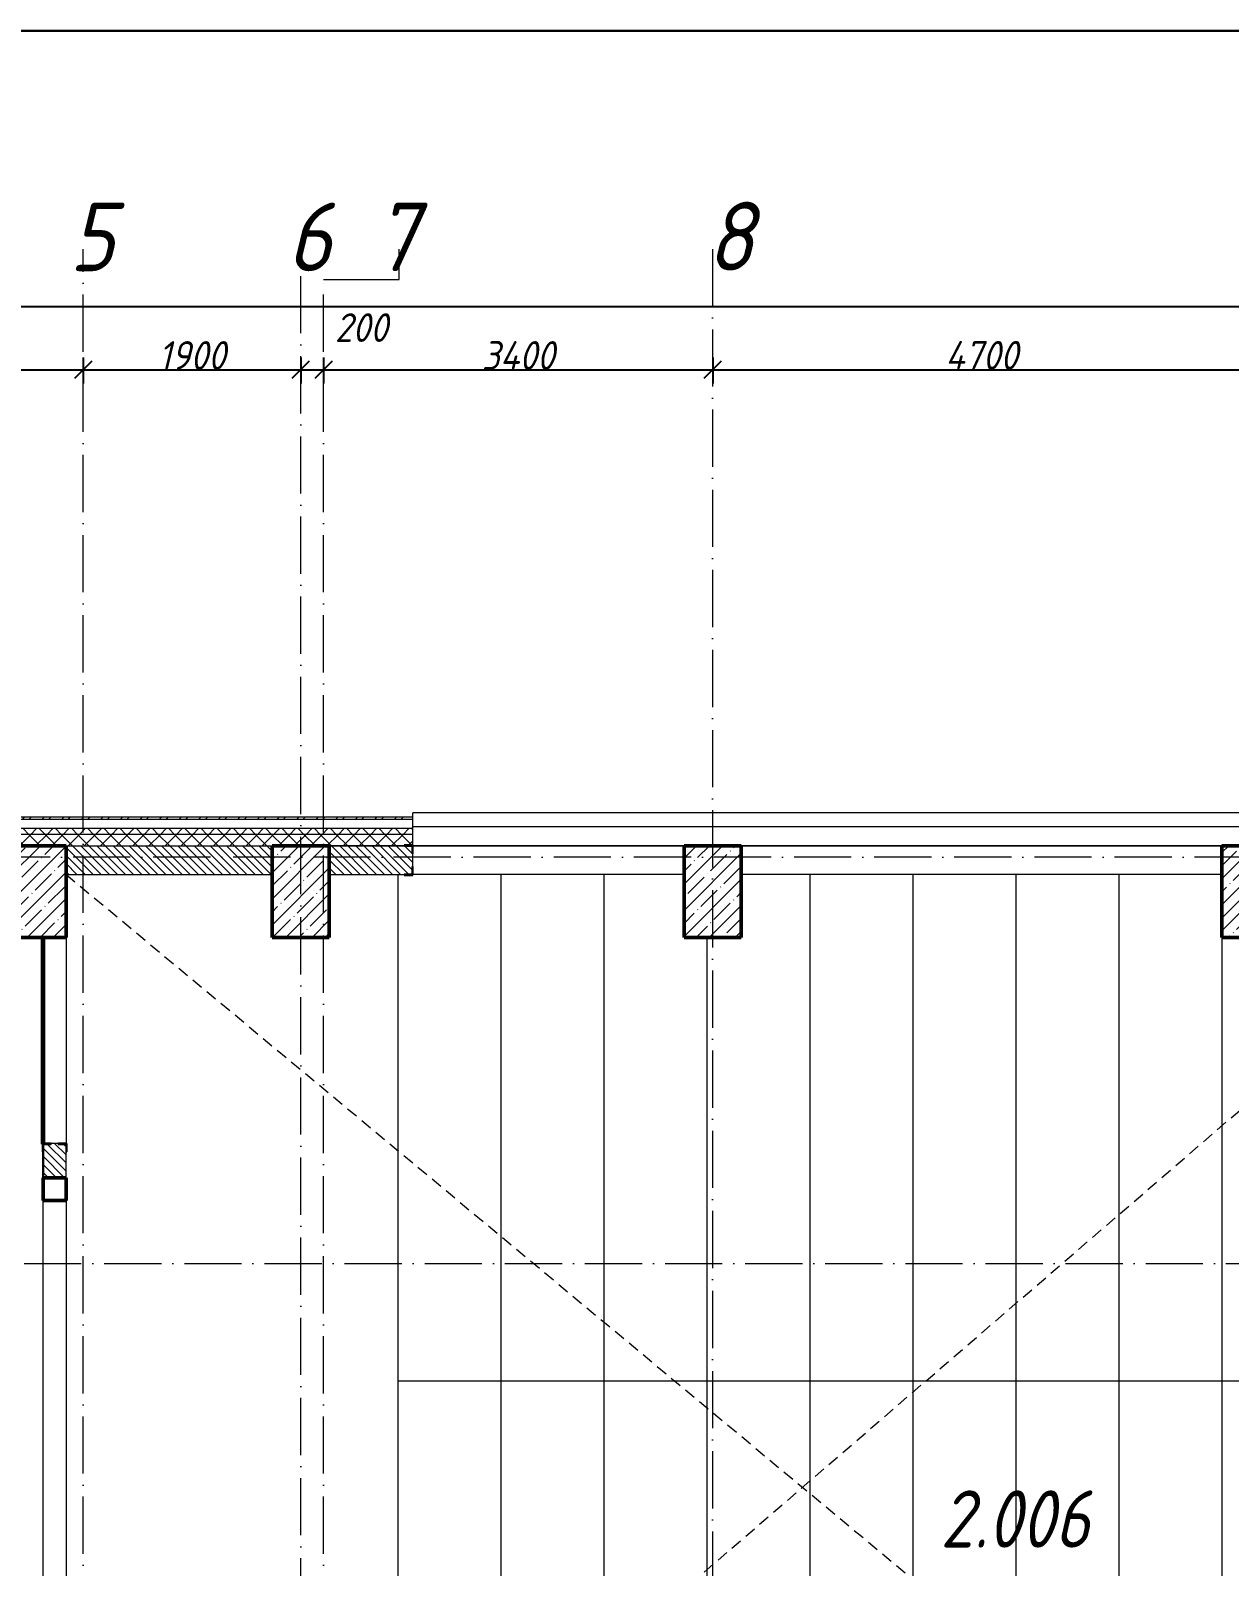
# Model space of a CAD drawing. Header units: millimetres. Extents: x -606178 to 312196, y -19338 to 632709.
# Drawn here: x -257611 to -247136, y 531180 to 544597 of the extents above; entities that cross this region are included whole.
import ezdxf

# ---------------------------------------------------------------- set-up
doc = ezdxf.new("R2010")
doc.units = ezdxf.units.MM
doc.linetypes.add('200_ШТРИХ_ш1п0_6_', pattern=[160, 100, -60])
doc.linetypes.add('50_200_ШТРИХ_1Т_ш5_п1_п1_', pattern=[700, 500, -100, 0, -100])
for name, color, linetype, lineweight in [('2) ПГП 4м', 4, 'Continuous', 30), ('2.2) ПГП двери 2.4 -', 134, 'Continuous', 60), ('3) ЖБ 4м', 3, 'Continuous', 30), ('A-____-____-DIMS', 7, 'Continuous', 9), ('A-DETL-____-OTLN-3', 7, '200_ШТРИХ_ш1п0_6_', 9), ('A-GENM-____-MCUT', 7, 'Continuous', 25), ('A-GENM-____-OTLN-1', 7, 'Continuous', 25), ('A-GLAZ-____-OTLN', 7, 'Continuous', 9), ('A-WALL-____-MCUT', 7, 'Continuous', 13), ('A-WALL-____-MCUT-1', 7, 'Continuous', 9), ('A-WALL-____-OTLN', 7, 'Continuous', 9), ('A-WALL-____-PATT-1', 7, 'Continuous', 9), ('A-WALL-FNSH-MCUT-1', 7, 'Continuous', 9), ('I-WALL-____-OTLN', 7, 'Continuous', 9), ('S-COLS-____-MCUT', 7, 'Continuous', 50), ('S-COLS-____-OTLN', 7, 'Continuous', 9), ('S-GRID-____-IDEN', 7, 'Continuous', 9), ('S-GRID-____-OTLN', 7, 'Continuous', 9), ('S-GRID-____-OTLN-1', 7, '50_200_ШТРИХ_1Т_ш5_п1_п1_', 9), ('S-STRS-____-OTLN-1', 7, 'Continuous', 9), ('Марки помещений', 7, 'Continuous', 9), ('Текстовые примечания', 7, 'Continuous', 9)]:
    doc.layers.add(name, color=color, linetype=linetype, lineweight=lineweight)
doc.styles.add('ISOCPEUR_I_2', font='isocpeui.ttf', dxfattribs={"width": 0.85, "height": 2.3})
doc.styles.add('ISOCPEUR_I_9', font='isocpeui.ttf', dxfattribs={"width": 0.9, "height": 250})
doc.dimstyles.new('ISO-2_5_0_9К_БОЛЬШОЙ_ОСИ', dxfattribs={"dimscale": 304.8, "dimtxt": 248.995294, "dimasz": 0.492126, "dimexe": 0.393701, "dimexo": 0, "dimgap": 0, "dimtad": 1, "dimdec": 0, "dimzin": 0, "dimdsep": 46, "dimtxsty": 'ISOCPEUR_I_9', "dimblk1": 'OBLIQUE', "dimblk2": 'OBLIQUE', "dimsah": 1, "dimcen": 0.09, "dimdle": 0.393701, "dimazin": 0, "dimtfac": 1, "dimtdec": 4, "dimtix": 1, "dimtmove": 0, "dimatfit": 3, "dimfxl": 1, "dimtvp": 1, "dimtolj": 1, "dimtzin": 0, "dimarcsym": 2})
doc.dimstyles.new('ISO-2_5_0_9К_БОЛЬШОЙ_ОСИ_1', dxfattribs={"dimscale": 304.8, "dimtxt": 248.995294, "dimasz": 0.492126, "dimexe": 0.393701, "dimexo": 0, "dimgap": 0, "dimtad": 1, "dimdec": 0, "dimzin": 0, "dimdsep": 46, "dimtxsty": 'ISOCPEUR_I_9', "dimblk1": 'OBLIQUE', "dimblk2": 'OBLIQUE', "dimsah": 1, "dimcen": 0.09, "dimdle": 0.393701, "dimazin": 0, "dimtfac": 1, "dimtdec": 4, "dimtix": 1, "dimtmove": 1, "dimatfit": 3, "dimfxl": 1, "dimtvp": 1, "dimtolj": 1, "dimtzin": 0, "dimarcsym": 2})
doc.dimstyles.new('ISO-2_5_0_9К_БОЛЬШОЙ_ОСИ_2', dxfattribs={"dimscale": 304.8, "dimtxt": 248.995294, "dimasz": 0.492126, "dimexe": 0.393701, "dimexo": 0, "dimgap": 0, "dimtad": 1, "dimdec": 0, "dimzin": 0, "dimdsep": 46, "dimtxsty": 'ISOCPEUR_I_9', "dimblk1": 'OBLIQUE', "dimblk2": 'OBLIQUE', "dimsah": 1, "dimcen": 0.09, "dimdle": 0.393701, "dimazin": 0, "dimtfac": 1, "dimtdec": 4, "dimtix": 1, "dimtmove": 2, "dimatfit": 3, "dimfxl": 1, "dimtvp": 1, "dimtolj": 1, "dimtzin": 0, "dimarcsym": 2})
pattern_1 = [(45, (-264901.3, 451794.26), (-70.71068, 70.71068), []), (135, (-264901.3, 451794.26), (-70.71068, -70.71068), [])]
pattern_2 = [(135, (-264901.3, 451794.26), (-35.35534, -35.35534), [])]

# ---------------------------------------------------------------- blocks, each defined once
blk = doc.blocks.new('BSC_Колонна _Прямоугольная - 500х800-25984396-АР1_План отверстий 2 этажа в осях 1-64_Ю-ЯЯ')
at = {"layer": 'S-COLS-____-OTLN'}
h = blk.add_hatch(dxfattribs=at)
h.set_pattern_fill('FP_14', color=256, style=0, pattern_type=2)
h.set_pattern_definition([(45, (-9650, -85281.04), (-114.04925, 114.04925), []), (45, (-9535.95, -85281.04), (-114.04925, 114.04925), [201.613, -40.323, 3.353, -36.97])])
h.paths.add_polyline_path([(-250, -400), (250, -400), (250, 400), (-250, 400)], flags=0)
at = {"layer": 'S-COLS-____-MCUT'}
for p, q in [((250, 400), (-250, 400)), ((-250, 400), (-250, -400)), ((250, -400), (250, 400)), ((-250, -400), (250, -400))]:
    blk.add_line(p, q, dxfattribs=at)
blk = doc.blocks.new('BSC_Колонна _Прямоугольная - 500х800-V63-АР1_План отверстий 2 этажа в осях 1-64_Ю-ЯЯ')
at = {"layer": 'S-COLS-____-OTLN'}
h = blk.add_hatch(dxfattribs=at)
h.set_pattern_fill('FP_74', color=256, style=0, pattern_type=2)
h.set_pattern_definition([(45, (-13250, -85281.04), (-114.04925, 114.04925), []), (45, (-13135.95, -85281.04), (-114.04925, 114.04925), [201.613, -40.323, 3.353, -36.97])])
h.paths.add_polyline_path([(-250, -400), (250, -400), (250, 400), (-250, 400)], flags=0)
at = {"layer": 'S-COLS-____-MCUT'}
for p, q in [((250, 400), (-250, 400)), ((-250, 400), (-250, -400)), ((250, -400), (250, 400)), ((-250, -400), (250, -400))]:
    blk.add_line(p, q, dxfattribs=at)
blk = doc.blocks.new('BSC_Колонна _Прямоугольная - 500х800-V64-АР1_План отверстий 2 этажа в осях 1-64_Ю-ЯЯ')
at = {"layer": 'S-COLS-____-OTLN'}
h = blk.add_hatch(dxfattribs=at)
h.set_pattern_fill('FP_75', color=256, style=0, pattern_type=2)
h.set_pattern_definition([(45, (-17950, -85281.04), (-114.04925, 114.04925), []), (45, (-17835.95, -85281.04), (-114.04925, 114.04925), [201.613, -40.323, 3.353, -36.97])])
h.paths.add_polyline_path([(-250, -400), (250, -400), (250, 400), (-250, 400)], flags=0)
at = {"layer": 'S-COLS-____-MCUT'}
for p, q in [((250, 400), (-250, 400)), ((-250, 400), (-250, -400)), ((250, -400), (250, 400)), ((-250, -400), (250, -400))]:
    blk.add_line(p, q, dxfattribs=at)
blk = doc.blocks.new('BSC_Колонна _Прямоугольная - 500х800-V91-АР1_План отверстий 2 этажа в осях 1-64_Ю-ЯЯ')
at = {"layer": 'S-COLS-____-OTLN'}
h = blk.add_hatch(dxfattribs=at)
h.set_pattern_fill('FP_104', color=256, style=0, pattern_type=2)
h.set_pattern_definition([(45, (-7350, -85281.04), (-114.04925, 114.04925), []), (45, (-7235.95, -85281.04), (-114.04925, 114.04925), [201.613, -40.323, 3.353, -36.97])])
h.paths.add_polyline_path([(-250, -400), (250, -400), (250, 400), (-250, 400)], flags=0)
at = {"layer": 'S-COLS-____-MCUT'}
for p, q in [((250, 400), (-250, 400)), ((-250, 400), (-250, -400)), ((250, -400), (250, 400)), ((-250, -400), (250, -400))]:
    blk.add_line(p, q, dxfattribs=at)
blk = doc.blocks.new('Отлив_СКБ - Отлив витража_120_НВФ-31886523-АР1_План отверстий 2 этажа в осях 1-64_Ю-ЯЯ')
at = {"layer": 'A-GLAZ-____-OTLN'}
for p, q in [((0, 83), (0, 120)), ((9500, 120), (0, 120)), ((0, 2), (9500, 2)), ((9500, 120), (9500, 83)), ((9500, 0), (0, 0))]:
    blk.add_line(p, q, dxfattribs=at)
blk = doc.blocks.new('Фахверк_СКБ_Уголок - 250_2700-27497298-АР1_План отверстий 2 этажа в осях 1-64_Ю-ЯЯ')
at = {"layer": 'A-GENM-____-MCUT'}
for p, q in [((200, 181), (125, 181)), ((125, 181), (125, 106)), ((131, 106), (131, 175)), ((131, 175), (200, 175)), ((200, 175), (200, 181)), ((125, 106), (131, 106)), ((131, -6), (125, -6)), ((125, -6), (125, -81)), ((125, -81), (200, -81)), ((131, -75), (131, -6)), ((200, -75), (131, -75)), ((200, -81), (200, -75))]:
    blk.add_line(p, q, dxfattribs=at)
blk = doc.blocks.new('BSC_Колонна _Прямоугольная1 - 200х200 _металл_-35205626-АР1_План отверстий 2 этажа в осях 1-64_Ю-ЯЯ')
at = {"layer": 'S-COLS-____-MCUT'}
for p, q in [((100, 100), (-100, 100)), ((-100, 100), (-100, -100)), ((100, -100), (100, 100)), ((-100, -100), (100, -100))]:
    blk.add_line(p, q, dxfattribs=at)
blk = doc.blocks.new('Фахверк_СКБ_Уголок - 200_3550-28267367-АР1_План отверстий 2 этажа в осях 1-64_Ю-ЯЯ')
at = {"layer": 'A-GENM-____-MCUT'}
for p, q in [((200, 156), (125, 156)), ((125, 156), (125, 81)), ((131, 81), (131, 150)), ((131, 150), (200, 150)), ((200, 150), (200, 156)), ((125, 81), (131, 81)), ((131, 19), (125, 19)), ((125, 19), (125, -56)), ((131, -50), (131, 19)), ((125, -56), (200, -56)), ((200, -50), (131, -50)), ((200, -56), (200, -50))]:
    blk.add_line(p, q, dxfattribs=at)
blk = doc.blocks.new('_Oblique')
at = {"color": 0, "linetype": 'ByBlock', "lineweight": -2}
blk.add_line((-0.5, -0.5), (0.5, 0.5), dxfattribs=at)
blk = doc.blocks.new('*D4851')
at = {"layer": 'A-____-____-DIMS', "color": 0, "lineweight": -2, "transparency": 16777216}
for p, q in [((-259571, 541635), (-257031, 541635)), ((-259451, 541741), (-259451, 541515)), ((-257151, 541741), (-257151, 541515))]:
    blk.add_line(p, q, dxfattribs=at)
at = {"layer": 'Defpoints', "color": 0, "transparency": 16777216}
for p in [(-259451, 541741), (-257151, 541741), (-257151, 541635)]:
    blk.add_point(p, dxfattribs=at)
at = {"layer": 'A-____-____-DIMS', "color": 0, "lineweight": -2, "transparency": 16777216, "xscale": 150, "yscale": 150, "zscale": 150, "rotation": 180}
blk.add_blockref('_Oblique', (-259451, 541635), dxfattribs=at)
at = {"layer": 'A-____-____-DIMS', "color": 0, "lineweight": -2, "transparency": 16777216, "xscale": 150, "yscale": 150, "zscale": 150}
blk.add_blockref('_Oblique', (-257151, 541635), dxfattribs=at)
at = {"layer": 'A-____-____-DIMS', "color": 0, "transparency": 16777216, "insert": (-258301, 541760), "char_height": 250, "width": 758.48, "attachment_point": 5, "style": 'ISOCPEUR_I_9'}
blk.add_mtext('\\A1;2300', dxfattribs=at)
blk = doc.blocks.new('*D4852')
at = {"layer": 'A-____-____-DIMS', "color": 0, "lineweight": -2, "transparency": 16777216}
for p, q in [((-257271, 541635), (-255131, 541635)), ((-257151, 541741), (-257151, 541515)), ((-255251, 541741), (-255251, 541515))]:
    blk.add_line(p, q, dxfattribs=at)
at = {"layer": 'Defpoints', "color": 0, "transparency": 16777216}
for p in [(-257151, 541741), (-255251, 541741), (-255251, 541635)]:
    blk.add_point(p, dxfattribs=at)
at = {"layer": 'A-____-____-DIMS', "color": 0, "lineweight": -2, "transparency": 16777216, "xscale": 150, "yscale": 150, "zscale": 150, "rotation": 180}
blk.add_blockref('_Oblique', (-257151, 541635), dxfattribs=at)
at = {"layer": 'A-____-____-DIMS', "color": 0, "lineweight": -2, "transparency": 16777216, "xscale": 150, "yscale": 150, "zscale": 150}
blk.add_blockref('_Oblique', (-255251, 541635), dxfattribs=at)
at = {"layer": 'A-____-____-DIMS', "color": 0, "transparency": 16777216, "insert": (-256201, 541760), "char_height": 250, "width": 701.02, "attachment_point": 5, "style": 'ISOCPEUR_I_9'}
blk.add_mtext('\\A1;1900', dxfattribs=at)
blk = doc.blocks.new('*D4853')
at = {"layer": 'A-____-____-DIMS', "color": 0, "lineweight": -2, "transparency": 16777216}
for p, q in [((-255371, 541635), (-254931, 541635)), ((-255251, 541741), (-255251, 541515)), ((-255051, 541741), (-255051, 541515))]:
    blk.add_line(p, q, dxfattribs=at)
at = {"layer": 'Defpoints', "color": 0, "transparency": 16777216}
for p in [(-255251, 541741), (-255051, 541741), (-255051, 541635)]:
    blk.add_point(p, dxfattribs=at)
at = {"layer": 'A-____-____-DIMS', "color": 0, "lineweight": -2, "transparency": 16777216, "xscale": 150, "yscale": 150, "zscale": 150, "rotation": 180}
blk.add_blockref('_Oblique', (-255251, 541635), dxfattribs=at)
at = {"layer": 'A-____-____-DIMS', "color": 0, "lineweight": -2, "transparency": 16777216, "xscale": 150, "yscale": 150, "zscale": 150}
blk.add_blockref('_Oblique', (-255051, 541635), dxfattribs=at)
at = {"layer": 'A-____-____-DIMS', "color": 0, "transparency": 16777216, "insert": (-254953, 542128), "char_height": 250, "width": 568.86, "attachment_point": 1, "line_spacing_factor": 1.149209, "style": 'ISOCPEUR_I_9'}
blk.add_mtext('\\A1;200', dxfattribs=at)
blk = doc.blocks.new('*D4854')
at = {"layer": 'A-____-____-DIMS', "color": 0, "lineweight": -2, "transparency": 16777216}
for p, q in [((-255171, 541635), (-251531, 541635)), ((-255051, 541741), (-255051, 541515)), ((-251651, 541741), (-251651, 541515))]:
    blk.add_line(p, q, dxfattribs=at)
at = {"layer": 'Defpoints', "color": 0, "transparency": 16777216}
for p in [(-255051, 541741), (-251651, 541741), (-251651, 541635)]:
    blk.add_point(p, dxfattribs=at)
at = {"layer": 'A-____-____-DIMS', "color": 0, "lineweight": -2, "transparency": 16777216, "xscale": 150, "yscale": 150, "zscale": 150, "rotation": 180}
blk.add_blockref('_Oblique', (-255051, 541635), dxfattribs=at)
at = {"layer": 'A-____-____-DIMS', "color": 0, "lineweight": -2, "transparency": 16777216, "xscale": 150, "yscale": 150, "zscale": 150}
blk.add_blockref('_Oblique', (-251651, 541635), dxfattribs=at)
at = {"layer": 'A-____-____-DIMS', "color": 0, "transparency": 16777216, "insert": (-253351, 541760), "char_height": 250, "width": 781.46, "attachment_point": 5, "style": 'ISOCPEUR_I_9'}
blk.add_mtext('\\A1;3400', dxfattribs=at)
blk = doc.blocks.new('*D4855')
at = {"layer": 'A-____-____-DIMS', "color": 0, "lineweight": -2, "transparency": 16777216}
for p, q in [((-251771, 541635), (-246831, 541635)), ((-251651, 541741), (-251651, 541515)), ((-246951, 541741), (-246951, 541515))]:
    blk.add_line(p, q, dxfattribs=at)
at = {"layer": 'Defpoints', "color": 0, "transparency": 16777216}
for p in [(-251651, 541741), (-246951, 541741), (-246951, 541635)]:
    blk.add_point(p, dxfattribs=at)
at = {"layer": 'A-____-____-DIMS', "color": 0, "lineweight": -2, "transparency": 16777216, "xscale": 150, "yscale": 150, "zscale": 150, "rotation": 180}
blk.add_blockref('_Oblique', (-251651, 541635), dxfattribs=at)
at = {"layer": 'A-____-____-DIMS', "color": 0, "lineweight": -2, "transparency": 16777216, "xscale": 150, "yscale": 150, "zscale": 150}
blk.add_blockref('_Oblique', (-246951, 541635), dxfattribs=at)
at = {"layer": 'A-____-____-DIMS', "color": 0, "transparency": 16777216, "insert": (-249301, 541761), "char_height": 250, "width": 781.46, "attachment_point": 5, "style": 'ISOCPEUR_I_9'}
blk.add_mtext('\\A1;4700', dxfattribs=at)
blk = doc.blocks.new('*D4889')
at = {"layer": 'A-____-____-DIMS', "color": 0, "lineweight": -2, "transparency": 16777216}
for p, q in [((-267371, 542187), (-216018, 542187)), ((-267251, 542293), (-267251, 542067)), ((-163631, 542187), (-215139, 542187)), ((-163751, 542293), (-163751, 542067))]:
    blk.add_line(p, q, dxfattribs=at)
at = {"layer": 'Defpoints', "color": 0, "transparency": 16777216}
for p in [(-267251, 542293), (-163751, 542293), (-163751, 542187)]:
    blk.add_point(p, dxfattribs=at)
at = {"layer": 'A-____-____-DIMS', "color": 0, "lineweight": -2, "transparency": 16777216, "xscale": 150, "yscale": 150, "zscale": 150, "rotation": 180}
blk.add_blockref('_Oblique', (-267251, 542187), dxfattribs=at)
at = {"layer": 'A-____-____-DIMS', "color": 0, "lineweight": -2, "transparency": 16777216, "xscale": 150, "yscale": 150, "zscale": 150}
blk.add_blockref('_Oblique', (-163751, 542187), dxfattribs=at)
at = {"layer": 'A-____-____-DIMS', "color": 0, "transparency": 16777216, "insert": (-216119, 542514), "char_height": 250, "width": 1080.26, "attachment_point": 1, "line_spacing_factor": 1.149209, "style": 'ISOCPEUR_I_9'}
blk.add_mtext('\\A1;103500', dxfattribs=at)

msp = doc.modelspace()

# ---------------------------------------------------------------- hatches: boundary and pattern name
at = {"layer": 'A-WALL-____-PATT-1'}
h = msp.add_hatch(dxfattribs=at)
h.set_pattern_fill('FP_3', color=256, style=0, pattern_type=2)
h.set_pattern_definition([(45, (-264901.3, 451794.26), (-85.53659, 85.53659), []), (45, (-264844.28, 451794.26), (-85.53659, 85.53659), [])])
h.paths.add_polyline_path([(-241033.8011, 537705.3011), (-241033.8011, 537725.3011), (-244771.3011, 537725.3011), (-244771.3011, 537705.3011), (-241055.2232, 537705.3011)], flags=0)
h.paths.add_polyline_path([(-254271.3011, 537705.3011), (-254271.3011, 537725.3011), (-267581.3011, 537725.3011), (-267581.3011, 537705.3011), (-254311.4782, 537705.3011)], flags=0)
h = msp.add_hatch(dxfattribs=at)
h.set_pattern_fill('FP_1', color=256, style=0, pattern_type=2)
h.set_pattern_definition(pattern_1)
h.paths.add_polyline_path([(-244771.3011, 537575.3011), (-241201.3011, 537575.3011), (-241201.3011, 537625.3011), (-244771.3011, 537625.3011)], flags=0)
h.paths.add_polyline_path([(-254311.4782, 537575.3011), (-254271.3011, 537575.3011), (-254271.3011, 537625.3011), (-267351.3011, 537625.3011), (-267351.3011, 537575.3011), (-257846.4795, 537575.3011)], flags=0)
h = msp.add_hatch(dxfattribs=at)
h.set_pattern_fill('FP_1', color=256, style=0, pattern_type=2)
h.set_pattern_definition(pattern_1)
h.paths.add_polyline_path([(-241901.3011, 537475.3011), (-241201.3011, 537475.3011), (-241201.3011, 537575.3011), (-244771.3011, 537575.3011), (-244771.3011, 537481.3011), (-244696.3011, 537481.3011), (-244696.3011, 537475.3011), (-241938.9735, 537475.3011)], flags=0)
h.paths.add_polyline_path([(-255001.3011, 537475.3011), (-254346.3011, 537475.3011), (-254346.3011, 537481.3011), (-254271.3011, 537481.3011), (-254271.3011, 537575.3011), (-267351.3011, 537575.3011), (-267351.3011, 537475.3011), (-255501.3011, 537475.3011)], flags=0)
h = msp.add_hatch(dxfattribs=at)
h.set_pattern_fill('FP_6', color=256, style=0, pattern_type=2)
h.set_pattern_definition(pattern_2)
h.paths.add_polyline_path([(-255501.3011, 537225.3011), (-255501.3011, 537475.3011), (-257301.3011, 537475.3011), (-257301.3011, 537225.3011)], flags=0)
h = msp.add_hatch(dxfattribs=at)
h.set_pattern_fill('FP_6', color=256, style=0, pattern_type=2)
h.set_pattern_definition(pattern_2)
h.paths.add_polyline_path([(-254311.4782, 537225.3011), (-254277.3011, 537225.3011), (-254277.3011, 537294.3011), (-254271.3011, 537294.3011), (-254271.3011, 537406.3011), (-254277.3011, 537406.3011), (-254277.3011, 537475.3011), (-255001.3011, 537475.3011), (-255001.3011, 537225.3011), (-254346.3011, 537225.3011)], flags=0)
h = msp.add_hatch(dxfattribs=at)
h.set_pattern_fill('FP_6', color=256, style=0, pattern_type=2)
h.set_pattern_definition(pattern_2)
h.paths.add_polyline_path([(-257501.3011, 534575.3011), (-257301.3011, 534575.3011), (-257301.3011, 534869.3011), (-257370.3011, 534869.3011), (-257370.3011, 534875.3011), (-257432.3011, 534875.3011), (-257432.3011, 534869.3011), (-257501.3011, 534869.3011), (-257501.3011, 534669.3011)], flags=0)

# ---------------------------------------------------------------- linework, layer by layer
at = {"color": 1, "lineweight": 0}
msp.add_lwpolyline([(-272464.0879, 544596.983), (-159228.0879, 544596.983), (-159228.0879, 445768.983), (-272464.0879, 445768.983)], close=True, dxfattribs=at)
at = {"layer": '2) ПГП 4м'}
msp.add_lwpolyline([(-257501.3011, 534575.3011), (-257501.3011, 534875.3011)], dxfattribs=at)
at = {"layer": '2.2) ПГП двери 2.4 -'}
msp.add_lwpolyline([(-257501.3011, 534869.3011), (-257501.3011, 536675.3011)], dxfattribs=at)
at = {"layer": '3) ЖБ 4м'}
msp.add_lwpolyline([(-257501.3011, 536675.3011), (-257801.3011, 536675.3011), (-257801.3011, 537225.3011)], dxfattribs=at)
at = {"layer": 'A-DETL-____-OTLN-3'}
for p, q in [((-257301.3011, 526325.3011), (-244651.3011, 537225.3011)), ((-257301.3011, 537225.3011), (-244201.3011, 526325.3011))]:
    msp.add_line(p, q, dxfattribs=at)
at = {"layer": 'A-WALL-____-MCUT'}
for p, q in [((-254271.3011, 537705.3011), (-267581.3011, 537705.3011)), ((-254271.3011, 537481.3011), (-254271.3011, 537705.3011)), ((-257301.3011, 537475.3011), (-255501.3011, 537475.3011)), ((-254271.3011, 537294.3011), (-254271.3011, 537406.3011)), ((-257301.3011, 537225.3011), (-255501.3011, 537225.3011)), ((-255001.3011, 537225.3011), (-254346.3011, 537225.3011)), ((-257501.3011, 534800.3011), (-257501.3011, 534575.3011)), ((-257370.3011, 534875.3011), (-257432.3011, 534875.3011)), ((-257301.3011, 534575.3011), (-257301.3011, 534800.3011))]:
    msp.add_line(p, q, dxfattribs=at)
at = {"layer": 'A-WALL-____-MCUT-1'}
for p, q in [((-254271.3011, 537625.3011), (-267351.3011, 537625.3011)), ((-254271.3011, 537575.3011), (-267351.3011, 537575.3011)), ((-255001.3011, 537475.3011), (-254346.3011, 537475.3011)), ((-254346.3011, 537475.3011), (-255001.3011, 537475.3011))]:
    msp.add_line(p, q, dxfattribs=at)
at = {"layer": 'A-WALL-____-OTLN'}
for p, q in [((-251901.3011, 537475.3011), (-254271.3011, 537475.3011)), ((-254271.3011, 537475.3011), (-251901.3011, 537475.3011)), ((-247201.3011, 537475.3011), (-251401.3011, 537475.3011)), ((-251401.3011, 537475.3011), (-247201.3011, 537475.3011)), ((-251901.3011, 537225.3011), (-254271.3011, 537225.3011)), ((-247201.3011, 537225.3011), (-251401.3011, 537225.3011))]:
    msp.add_line(p, q, dxfattribs=at)
at = {"layer": 'A-WALL-FNSH-MCUT-1'}
for p, q in [((-254271.3011, 537725.3011), (-267601.3011, 537725.3011)), ((-254271.3011, 537705.3011), (-254271.3011, 537725.3011))]:
    msp.add_line(p, q, dxfattribs=at)
at = {"layer": 'I-WALL-____-OTLN'}
for p, q in [((-257501.3011, 534875.3011), (-257501.3011, 536675.3011)), ((-257301.3011, 536675.3011), (-257301.3011, 534875.3011)), ((-257501.3011, 528925.3011), (-257501.3011, 534375.3011)), ((-257301.3011, 534375.3011), (-257301.3011, 528925.3011))]:
    msp.add_line(p, q, dxfattribs=at)
at = {"layer": 'S-GRID-____-OTLN'}
for p, q in [((-254391.5786, 542422.5194), (-254391.5786, 542687.1106)), ((-255051.3011, 542422.5194), (-254391.5786, 542422.5194))]:
    msp.add_line(p, q, dxfattribs=at)
at = {"layer": 'S-GRID-____-OTLN-1'}
for p, q in [((-257151.3011, 504685.847), (-257151.3011, 542687.1106)), ((-255251.3011, 504847.6889), (-255251.3011, 542687.1106)), ((-251651.3011, 542687.1106), (-251651.3011, 504685.847)), ((-255051.3011, 504685.847), (-255051.3011, 542435.5743)), ((-160826.8945, 537375.3011), (-269570.0713, 537375.3011)), ((-269570.0713, 533825.3011), (-160826.8945, 533825.3011))]:
    msp.add_line(p, q, dxfattribs=at)
at = {"layer": 'S-STRS-____-OTLN-1'}
for p, q in [((-254401.3011, 537225.3011), (-254401.3011, 528125.3011)), ((-254401.3011, 537225.3011), (-254401.3011, 528125.3011)), ((-253501.3011, 537225.3011), (-253501.3011, 528125.3011)), ((-253501.3011, 537225.3011), (-253501.3011, 528125.3011)), ((-252601.3011, 537225.3011), (-252601.3011, 528125.3011)), ((-252601.3011, 537225.3011), (-252601.3011, 528125.3011)), ((-250801.3011, 537225.3011), (-250801.3011, 528125.3011)), ((-250801.3011, 537225.3011), (-250801.3011, 528125.3011)), ((-249901.3011, 537225.3011), (-249901.3011, 528125.3011)), ((-249901.3011, 537225.3011), (-249901.3011, 528125.3011)), ((-249001.3011, 537225.3011), (-249001.3011, 528125.3011)), ((-249001.3011, 537225.3011), (-249001.3011, 528125.3011)), ((-248101.3011, 537225.3011), (-248101.3011, 528125.3011)), ((-248101.3011, 537225.3011), (-248101.3011, 528125.3011)), ((-251701.3011, 536675.3011), (-251701.3011, 528125.3011)), ((-251701.3011, 536675.3011), (-251701.3011, 528125.3011)), ((-247201.3011, 536675.3011), (-247201.3011, 528125.3011)), ((-247201.3011, 536675.3011), (-247201.3011, 528125.3011)), ((-254401.3011, 532800.3011), (-253501.3011, 532800.3011)), ((-253501.3011, 532800.3011), (-252601.3011, 532800.3011)), ((-252601.3011, 532800.3011), (-251701.3011, 532800.3011)), ((-251701.3011, 532800.3011), (-250801.3011, 532800.3011)), ((-250801.3011, 532800.3011), (-249901.3011, 532800.3011)), ((-249901.3011, 532800.3011), (-249001.3011, 532800.3011)), ((-249001.3011, 532800.3011), (-248101.3011, 532800.3011)), ((-248101.3011, 532800.3011), (-247201.3011, 532800.3011)), ((-247201.3011, 532800.3011), (-246301.3011, 532800.3011))]:
    msp.add_line(p, q, dxfattribs=at)
at = {"layer": 'Текстовые примечания', "color": 1, "lineweight": 30}
msp.add_lwpolyline([(-19349.125, 544596.983), (-401724.6123, 544596.983)], dxfattribs=at)

# ---------------------------------------------------------------- block references
at = {"layer": 'A-GENM-____-OTLN-1'}
for name, p, rotation in [('Фахверк_СКБ_Уголок - 250_2700-27497298-АР1_План отверстий 2 этажа в осях 1-64_Ю-ЯЯ', (-254146.3011, 537400.3011), 180), ('Фахверк_СКБ_Уголок - 200_3550-28267367-АР1_План отверстий 2 этажа в осях 1-64_Ю-ЯЯ', (-257451.3011, 535000.3011), 269.9999999999999)]:
    msp.add_blockref(name, p, dxfattribs=dict(at, rotation=rotation))
at = {"layer": 'A-GLAZ-____-OTLN'}
msp.add_blockref('Отлив_СКБ - Отлив витража_120_НВФ-31886523-АР1_План отверстий 2 этажа в осях 1-64_Ю-ЯЯ', (-254271.3011, 537642.3011), dxfattribs=at)
at = {"layer": 'S-COLS-____-OTLN'}
for name, p in [('BSC_Колонна _Прямоугольная - 500х800-V91-АР1_План отверстий 2 этажа в осях 1-64_Ю-ЯЯ', (-257551.3011, 537075.3011)), ('BSC_Колонна _Прямоугольная - 500х800-25984396-АР1_План отверстий 2 этажа в осях 1-64_Ю-ЯЯ', (-255251.3011, 537075.3011)), ('BSC_Колонна _Прямоугольная - 500х800-V63-АР1_План отверстий 2 этажа в осях 1-64_Ю-ЯЯ', (-251651.3011, 537075.3011)), ('BSC_Колонна _Прямоугольная - 500х800-V64-АР1_План отверстий 2 этажа в осях 1-64_Ю-ЯЯ', (-246951.3011, 537075.3011))]:
    msp.add_blockref(name, p, dxfattribs=at)
at = {"layer": 'S-COLS-____-OTLN', "rotation": 270.0000000000001}
msp.add_blockref('BSC_Колонна _Прямоугольная1 - 200х200 _металл_-35205626-АР1_План отверстий 2 этажа в осях 1-64_Ю-ЯЯ', (-257401.3011, 534475.3011), dxfattribs=at)

# ---------------------------------------------------------------- texts
at = {"layer": 'S-GRID-____-IDEN', "char_height": 600, "width": 202.02525, "attachment_point": 1, "style": 'ISOCPEUR_I_9'}
for s, insert in [('\\fISOCPEUR|b0|i1|c204|p34|;\\W.9;5', (-257272.9794, 543095.8852)), ('\\fISOCPEUR|b0|i1|c204|p34|;\\W.9;6', (-255372.9794, 543095.8852)), ('\\fISOCPEUR|b0|i1|c204|p34|;\\W.9;7', (-254610.2286, 543095.8852)), ('\\fISOCPEUR|b0|i1|c204|p34|;\\W.9;8', (-251702.4228, 543101.0442))]:
    msp.add_mtext(s, dxfattribs=dict(at, insert=insert))
at = {"layer": 'Марки помещений', "insert": (-249662.4421, 531843.7035), "char_height": 500, "width": 785.65375, "attachment_point": 1, "style": 'ISOCPEUR_I_2'}
msp.add_mtext('2.006', dxfattribs=at)

# ---------------------------------------------------------------- dimensions: what is measured, and where the dimension line sits
at = {"layer": 'A-____-____-DIMS'}
for base, p1, p2, dimstyle, override, picture, middle in [((-163751.3011, 542186.9277), (-267251.3011, 542292.9937), (-163751.3011, 542292.9937), 'ISO-2_5_0_9К_БОЛЬШОЙ_ОСИ_2', {"dimpost": '<>', "dimfxl": 103500}, '*D4889', (-215578.4508, 542346.875)), ((-255051.3011, 541634.7084), (-255251.3011, 541740.7745), (-255051.3011, 541740.7745), 'ISO-2_5_0_9К_БОЛЬШОЙ_ОСИ_1', {"dimpost": '<>', "dimfxl": 200}, '*D4853', (-254668.8569, 541794.6557))]:
    dim = msp.add_linear_dim(base=base, p1=p1, p2=p2, dimstyle=dimstyle, override=override, dxfattribs=at)
    dim.commit()
    dim.dimension.update_dxf_attribs({"geometry": picture, "text_midpoint": middle, "dimtype": 160})
for base, p1, p2, override, picture, middle in [((-257151.3011, 541634.7084), (-259451.3011, 541740.7745), (-257151.3011, 541740.7745), {"dimpost": '<>', "dimfxl": 2300}, '*D4851', (-258301.3011, 541759.7084)), ((-255251.3011, 541634.7084), (-257151.3011, 541740.7745), (-255251.3011, 541740.7745), {"dimpost": '<>', "dimfxl": 1900}, '*D4852', (-256201.3011, 541759.7084)), ((-251651.3011, 541634.7084), (-255051.3011, 541740.7745), (-251651.3011, 541740.7745), {"dimpost": '<>', "dimfxl": 3400}, '*D4854', (-253351.3011, 541759.7084)), ((-246951.3011, 541634.7084), (-251651.3011, 541740.7745), (-246951.3011, 541740.7745), {"dimpost": '<>', "dimfxl": 4700}, '*D4855', (-249301.3011, 541761.3183))]:
    dim = msp.add_linear_dim(base=base, p1=p1, p2=p2, dimstyle='ISO-2_5_0_9К_БОЛЬШОЙ_ОСИ', override=override, dxfattribs=at)
    dim.commit()
    dim.dimension.update_dxf_attribs({"geometry": picture, "text_midpoint": middle})

doc.saveas('drawing.dxf')
